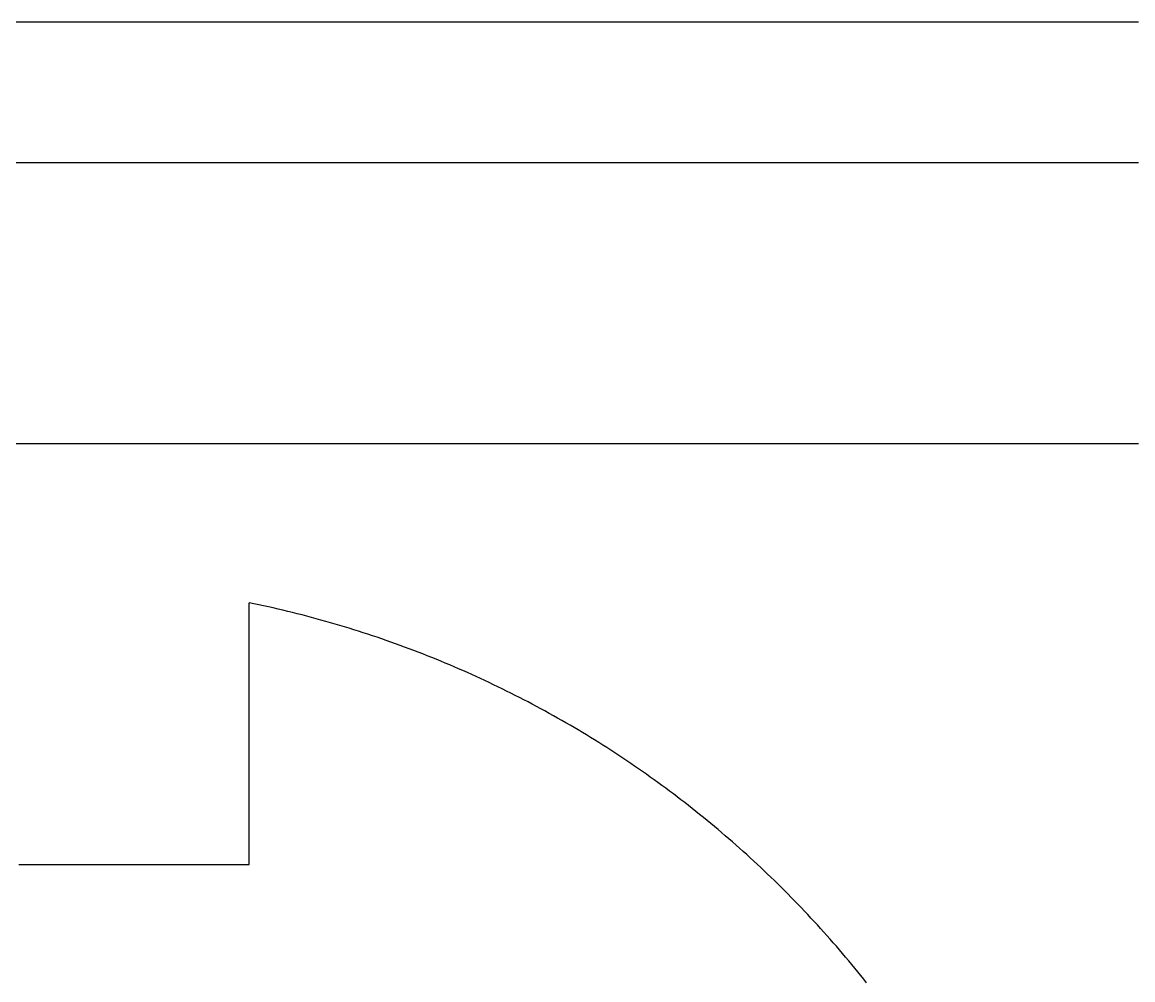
# Model space of a CAD drawing. Extents: x 0 to 279, y 0 to 212.
# Drawn here: x 83.38 to 99.52, y 33.45 to 47.36 of the extents above; entities that cross this region are included whole.
import ezdxf

# ---------------------------------------------------------------- set-up
doc = ezdxf.new("R2010")
doc.units = 0
doc.layers.add('LAYER_1', color=18, linetype='CONTINUOUS')

msp = doc.modelspace()

# ---------------------------------------------------------------- linework, layer by layer
at = {"layer": 'LAYER_1'}
for points in [[(99.603, 47.362), (98.921, 47.362), (98.235, 47.362), (97.546, 47.362), (96.852, 47.362), (96.154, 47.362), (95.453, 47.362), (94.748, 47.362), (94.039, 47.362), (93.327, 47.362), (92.611, 47.362), (91.892, 47.362), (91.17, 47.362), (90.445, 47.362), (89.717, 47.362), (88.985, 47.362), (88.251, 47.362), (87.515, 47.362), (86.033, 47.362), (84.542, 47.362), (83.041, 47.362)], [(83.042, 45.323), (84.542, 45.323), (86.033, 45.323), (87.515, 45.323), (88.251, 45.323), (88.986, 45.323), (89.717, 45.323), (90.445, 45.323), (91.17, 45.323), (91.892, 45.323), (92.611, 45.323), (93.327, 45.323), (94.039, 45.323), (94.748, 45.323), (95.453, 45.323), (96.154, 45.323), (96.852, 45.323), (97.546, 45.323), (98.236, 45.323), (98.921, 45.323), (99.603, 45.323)], [(83.042, 41.243), (84.542, 41.243), (86.033, 41.243), (87.515, 41.243), (88.251, 41.243), (88.986, 41.243), (89.717, 41.243), (90.445, 41.243), (91.17, 41.243), (91.892, 41.243), (92.611, 41.243), (93.327, 41.243), (94.039, 41.243), (94.748, 41.243), (95.453, 41.243), (96.154, 41.243), (96.852, 41.243), (97.546, 41.243), (98.236, 41.243), (98.921, 41.243), (99.603, 41.243)], [(83.333, 35.125), (83.476, 35.125), (83.619, 35.125), (83.762, 35.125), (83.905, 35.125), (83.977, 35.125), (84.048, 35.125), (84.119, 35.125), (84.19, 35.125), (84.26, 35.125), (84.33, 35.125), (84.4, 35.125), (84.469, 35.125), (84.538, 35.125), (84.607, 35.125), (84.641, 35.125), (84.675, 35.125), (84.709, 35.125), (84.742, 35.125), (84.776, 35.125), (84.809, 35.125), (84.842, 35.125), (84.876, 35.125), (84.908, 35.125), (84.941, 35.125), (84.974, 35.125), (85.006, 35.125), (85.039, 35.125), (85.071, 35.125), (85.103, 35.125), (85.134, 35.125), (85.166, 35.125), (85.197, 35.125), (85.228, 35.125), (85.259, 35.125), (85.29, 35.125), (85.32, 35.125), (85.351, 35.125), (85.381, 35.125), (85.41, 35.125), (85.44, 35.125), (85.469, 35.125), (85.498, 35.125), (85.527, 35.125), (85.556, 35.125), (85.584, 35.125), (85.612, 35.125), (85.64, 35.125), (85.668, 35.125), (85.695, 35.125), (85.722, 35.125), (85.749, 35.125), (85.775, 35.125), (85.802, 35.125), (85.827, 35.125), (85.853, 35.125), (85.878, 35.125), (85.903, 35.125), (85.928, 35.125), (85.952, 35.125), (85.976, 35.125), (86, 35.125), (86.023, 35.125), (86.046, 35.125), (86.069, 35.125), (86.092, 35.125), (86.114, 35.125), (86.135, 35.125), (86.157, 35.125), (86.177, 35.125), (86.198, 35.125), (86.218, 35.125), (86.238, 35.125), (86.258, 35.125), (86.277, 35.125), (86.295, 35.125), (86.314, 35.125), (86.332, 35.125), (86.349, 35.125), (86.366, 35.125), (86.383, 35.125), (86.399, 35.125), (86.415, 35.125), (86.431, 35.125), (86.446, 35.125), (86.46, 35.125), (86.475, 35.125), (86.488, 35.125), (86.502, 35.125), (86.515, 35.125), (86.527, 35.125), (86.539, 35.125), (86.55, 35.125), (86.561, 35.125), (86.572, 35.125), (86.582, 35.125), (86.592, 35.125), (86.601, 35.125), (86.609, 35.125), (86.614, 35.125), (86.618, 35.125), (86.622, 35.125), (86.625, 35.125), (86.629, 35.125), (86.632, 35.125), (86.636, 35.125), (86.639, 35.125), (86.642, 35.125), (86.645, 35.125), (86.648, 35.125), (86.651, 35.125), (86.654, 35.125), (86.656, 35.125), (86.658, 35.125), (86.661, 35.125), (86.663, 35.125), (86.665, 35.125), (86.667, 35.125), (86.668, 35.125), (86.67, 35.125), (86.671, 35.125), (86.673, 35.125), (86.674, 35.125), (86.675, 35.125), (86.676, 35.125), (86.676, 35.125), (86.677, 35.125), (86.678, 35.125), (86.678, 35.125), (86.678, 35.125), (86.678, 35.125), (86.678, 35.125), (86.678, 35.125), (86.678, 35.125), (86.678, 35.126), (86.678, 35.126), (86.678, 35.127), (86.678, 35.127), (86.678, 35.128), (86.678, 35.128), (86.678, 35.129), (86.678, 35.13), (86.678, 35.131), (86.678, 35.132), (86.678, 35.133), (86.678, 35.135), (86.678, 35.136), (86.678, 35.137), (86.678, 35.139), (86.678, 35.14), (86.678, 35.142), (86.678, 35.144), (86.678, 35.145), (86.678, 35.147), (86.678, 35.149), (86.678, 35.151), (86.678, 35.153), (86.678, 35.156), (86.678, 35.158), (86.678, 35.16), (86.678, 35.163), (86.678, 35.165), (86.678, 35.168), (86.678, 35.173), (86.678, 35.179), (86.678, 35.185), (86.678, 35.191), (86.678, 35.198), (86.678, 35.204), (86.678, 35.212), (86.678, 35.219), (86.678, 35.227), (86.678, 35.235), (86.678, 35.243), (86.678, 35.252), (86.678, 35.26), (86.678, 35.269), (86.678, 35.279), (86.678, 35.288), (86.678, 35.298), (86.678, 35.309), (86.678, 35.319), (86.678, 35.33), (86.678, 35.34), (86.678, 35.352), (86.678, 35.363), (86.678, 35.375), (86.678, 35.387), (86.678, 35.399), (86.678, 35.411), (86.678, 35.424), (86.678, 35.436), (86.678, 35.449), (86.678, 35.463), (86.678, 35.476), (86.678, 35.49), (86.678, 35.504), (86.678, 35.518), (86.678, 35.532), (86.678, 35.547), (86.678, 35.561), (86.678, 35.576), (86.678, 35.592), (86.678, 35.607), (86.678, 35.622), (86.678, 35.638), (86.678, 35.654), (86.678, 35.67), (86.678, 35.686), (86.678, 35.703), (86.678, 35.719), (86.678, 35.736), (86.678, 35.753), (86.678, 35.77), (86.678, 35.788), (86.678, 35.805), (86.678, 35.823), (86.678, 35.841), (86.678, 35.859), (86.678, 35.877), (86.678, 35.895), (86.678, 35.913), (86.678, 35.932), (86.678, 35.951), (86.678, 35.969), (86.678, 35.988), (86.678, 36.007), (86.678, 36.027), (86.678, 36.046), (86.678, 36.065), (86.678, 36.085), (86.678, 36.105), (86.678, 36.125), (86.678, 36.145), (86.678, 36.165), (86.678, 36.185), (86.678, 36.205), (86.678, 36.225), (86.678, 36.246), (86.678, 36.267), (86.678, 36.287), (86.678, 36.308), (86.678, 36.329), (86.678, 36.35), (86.678, 36.371), (86.678, 36.392), (86.678, 36.413), (86.678, 36.456), (86.678, 36.499), (86.678, 36.542), (86.678, 36.585), (86.678, 36.629), (86.678, 36.672), (86.678, 36.716), (86.678, 36.761), (86.678, 36.805), (86.678, 36.849), (86.678, 36.938), (86.678, 37.027), (86.678, 37.116), (86.678, 37.205), (86.678, 37.25), (86.678, 37.294), (86.678, 37.338), (86.678, 37.382), (86.678, 37.426), (86.678, 37.47), (86.678, 37.513), (86.678, 37.556), (86.678, 37.599), (86.678, 37.642), (86.678, 37.663), (86.678, 37.684), (86.678, 37.705), (86.678, 37.726), (86.678, 37.747), (86.678, 37.767), (86.678, 37.788), (86.678, 37.809), (86.678, 37.829), (86.678, 37.85), (86.678, 37.87), (86.678, 37.89), (86.678, 37.91), (86.678, 37.93), (86.678, 37.95), (86.678, 37.97), (86.678, 37.989), (86.678, 38.009), (86.678, 38.028), (86.678, 38.047), (86.678, 38.066), (86.678, 38.085), (86.678, 38.104), (86.678, 38.123), (86.678, 38.141), (86.678, 38.16), (86.678, 38.178), (86.678, 38.196), (86.678, 38.214), (86.678, 38.232), (86.678, 38.249), (86.678, 38.267), (86.678, 38.284), (86.678, 38.301), (86.678, 38.318), (86.678, 38.335), (86.678, 38.352), (86.678, 38.368), (86.678, 38.384), (86.678, 38.401), (86.678, 38.416), (86.678, 38.432), (86.678, 38.448), (86.678, 38.463), (86.678, 38.478), (86.678, 38.493), (86.678, 38.508), (86.678, 38.522), (86.678, 38.537), (86.678, 38.551), (86.678, 38.565), (86.678, 38.578), (86.678, 38.592), (86.678, 38.605), (86.678, 38.618), (86.678, 38.631), (86.678, 38.644), (86.678, 38.656), (86.678, 38.668), (86.678, 38.68), (86.678, 38.692), (86.678, 38.703), (86.678, 38.714), (86.678, 38.725), (86.678, 38.736), (86.678, 38.746), (86.678, 38.756), (86.678, 38.766), (86.678, 38.776), (86.678, 38.785), (86.678, 38.794), (86.678, 38.803), (86.678, 38.812), (86.678, 38.82), (86.678, 38.828), (86.678, 38.836), (86.678, 38.843), (86.678, 38.85), (86.678, 38.857), (86.678, 38.864), (86.678, 38.87), (86.678, 38.876), (86.678, 38.881), (86.678, 38.887), (86.678, 38.889), (86.678, 38.892), (86.678, 38.894), (86.678, 38.897), (86.678, 38.899), (86.678, 38.901), (86.678, 38.903), (86.678, 38.905), (86.678, 38.907), (86.678, 38.909), (86.678, 38.911), (86.678, 38.913), (86.678, 38.914), (86.678, 38.916), (86.678, 38.917), (86.678, 38.919), (86.678, 38.92), (86.678, 38.921), (86.678, 38.922), (86.678, 38.923), (86.678, 38.924), (86.678, 38.925), (86.678, 38.926), (86.678, 38.927), (86.678, 38.927), (86.678, 38.928), (86.678, 38.929), (86.678, 38.929), (86.678, 38.929), (86.678, 38.929), (86.678, 38.93), (86.678, 38.93)], [(95.652, 33.406), (95.609, 33.46), (95.566, 33.514), (95.523, 33.568), (95.479, 33.621), (95.435, 33.675), (95.391, 33.728), (95.346, 33.781), (95.302, 33.834), (95.257, 33.886), (95.212, 33.939), (95.166, 33.991), (95.121, 34.043), (95.075, 34.095), (95.029, 34.146), (94.983, 34.197), (94.936, 34.249), (94.89, 34.299), (94.843, 34.35), (94.795, 34.401), (94.748, 34.451), (94.7, 34.501), (94.653, 34.551), (94.605, 34.6), (94.556, 34.65), (94.508, 34.699), (94.459, 34.748), (94.41, 34.797), (94.361, 34.845), (94.311, 34.893), (94.262, 34.941), (94.212, 34.989), (94.162, 35.037), (94.112, 35.084), (94.061, 35.131), (94.011, 35.178), (93.96, 35.225), (93.909, 35.272), (93.857, 35.318), (93.806, 35.364), (93.754, 35.41), (93.702, 35.455), (93.65, 35.501), (93.598, 35.546), (93.545, 35.591), (93.492, 35.635), (93.439, 35.68), (93.386, 35.724), (93.333, 35.768), (93.279, 35.812), (93.225, 35.855), (93.171, 35.898), (93.117, 35.941), (93.063, 35.984), (93.008, 36.027), (92.953, 36.069), (92.898, 36.111), (92.843, 36.153), (92.788, 36.194), (92.732, 36.235), (92.676, 36.276), (92.62, 36.317), (92.564, 36.358), (92.508, 36.398), (92.451, 36.438), (92.395, 36.478), (92.338, 36.518), (92.281, 36.557), (92.223, 36.596), (92.166, 36.635), (92.108, 36.673), (92.05, 36.712), (91.992, 36.75), (91.934, 36.787), (91.876, 36.825), (91.817, 36.862), (91.758, 36.899), (91.699, 36.936), (91.64, 36.973), (91.581, 37.009), (91.521, 37.045), (91.462, 37.081), (91.402, 37.116), (91.342, 37.151), (91.282, 37.186), (91.221, 37.221), (91.161, 37.255), (91.1, 37.289), (91.039, 37.323), (90.978, 37.357), (90.917, 37.39), (90.856, 37.423), (90.794, 37.456), (90.732, 37.488), (90.67, 37.521), (90.608, 37.553), (90.546, 37.584), (90.484, 37.616), (90.421, 37.647), (90.358, 37.678), (90.295, 37.709), (90.232, 37.739), (90.169, 37.769), (90.106, 37.799), (90.042, 37.828), (89.979, 37.857), (89.915, 37.886), (89.851, 37.915), (89.786, 37.943), (89.722, 37.971), (89.658, 37.999), (89.593, 38.027), (89.528, 38.054), (89.463, 38.081), (89.398, 38.108), (89.333, 38.134), (89.268, 38.16), (89.202, 38.186), (89.136, 38.211), (89.07, 38.237), (89.004, 38.261), (88.938, 38.286), (88.872, 38.31), (88.806, 38.334), (88.739, 38.358), (88.672, 38.382), (88.605, 38.405), (88.538, 38.428), (88.471, 38.45), (88.404, 38.472), (88.336, 38.494), (88.269, 38.516), (88.201, 38.537), (88.133, 38.558), (88.065, 38.579), (87.997, 38.6), (87.929, 38.62), (87.861, 38.64), (87.792, 38.659), (87.723, 38.678), (87.655, 38.697), (87.586, 38.716), (87.517, 38.734), (87.448, 38.752), (87.378, 38.77), (87.309, 38.787), (87.239, 38.804), (87.17, 38.821), (87.1, 38.838), (87.03, 38.854), (86.96, 38.87), (86.89, 38.885), (86.819, 38.9), (86.749, 38.915), (86.678, 38.93)]]:
    msp.add_lwpolyline(points, dxfattribs=at)

doc.saveas('drawing.dxf')
